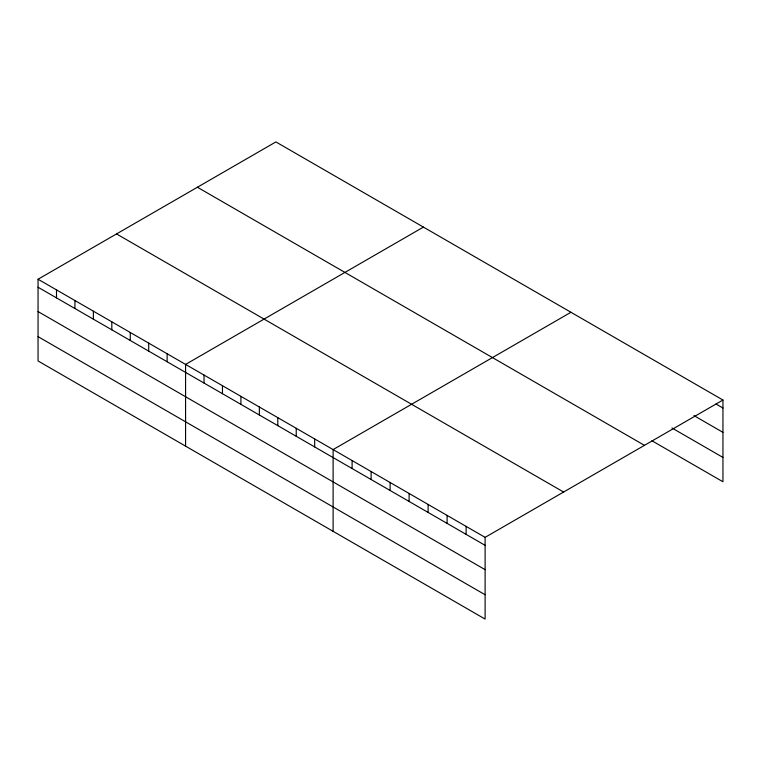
<?xml version="1.0" encoding="UTF-8"?>
<svg xmlns="http://www.w3.org/2000/svg" width="761" height="761" viewBox="0 0 761 761"><rect width="100%" height="100%" fill="white"/><g stroke="black" fill="none" stroke-linecap="round" stroke-linejoin="round"><path stroke-width="1.14" d="M485.109 569.666L485.109 537.352L38.05 279.239L38.05 360.971L485.109 619.073L485.109 569.666L38.05 311.563M651.949 440.771L722.95 481.761L722.95 400.029L275.891 141.927L38.05 279.239M423.42 227.101L185.579 364.414L185.579 446.146M570.95 312.276L333.109 449.589L333.109 531.321M485.109 537.352L722.95 400.029M715.949 403.977L722.95 408.02M693.946 415.611L722.95 432.353M671.953 427.977L722.95 457.428M197.403 187.244L644.462 445.347M116.538 233.931L563.597 492.034M38.05 287.23L485.109 545.333M38.05 336.638L485.109 594.741M466.113 526.384L466.113 534.365M447.107 515.406L447.107 523.397M428.11 504.438L428.11 512.429M409.114 493.47L409.114 501.461M390.108 482.503L390.108 490.493M371.111 471.535L371.111 479.516M352.105 460.567L352.105 468.548M314.664 438.945L314.664 446.935M296.229 428.3L296.229 436.291M277.784 417.656L277.784 425.637M259.349 407.002L259.349 414.992M240.904 396.357L240.904 404.348M222.459 385.713L222.459 393.703M204.024 375.068L204.024 383.049M167.135 353.77L167.135 361.76M148.699 343.125L148.699 351.106M130.255 332.481L130.255 340.462M111.819 321.827L111.819 329.817M93.375 311.182L93.375 319.173M74.93 300.538L74.93 308.519M56.495 289.884L56.495 297.874"/></g></svg>
